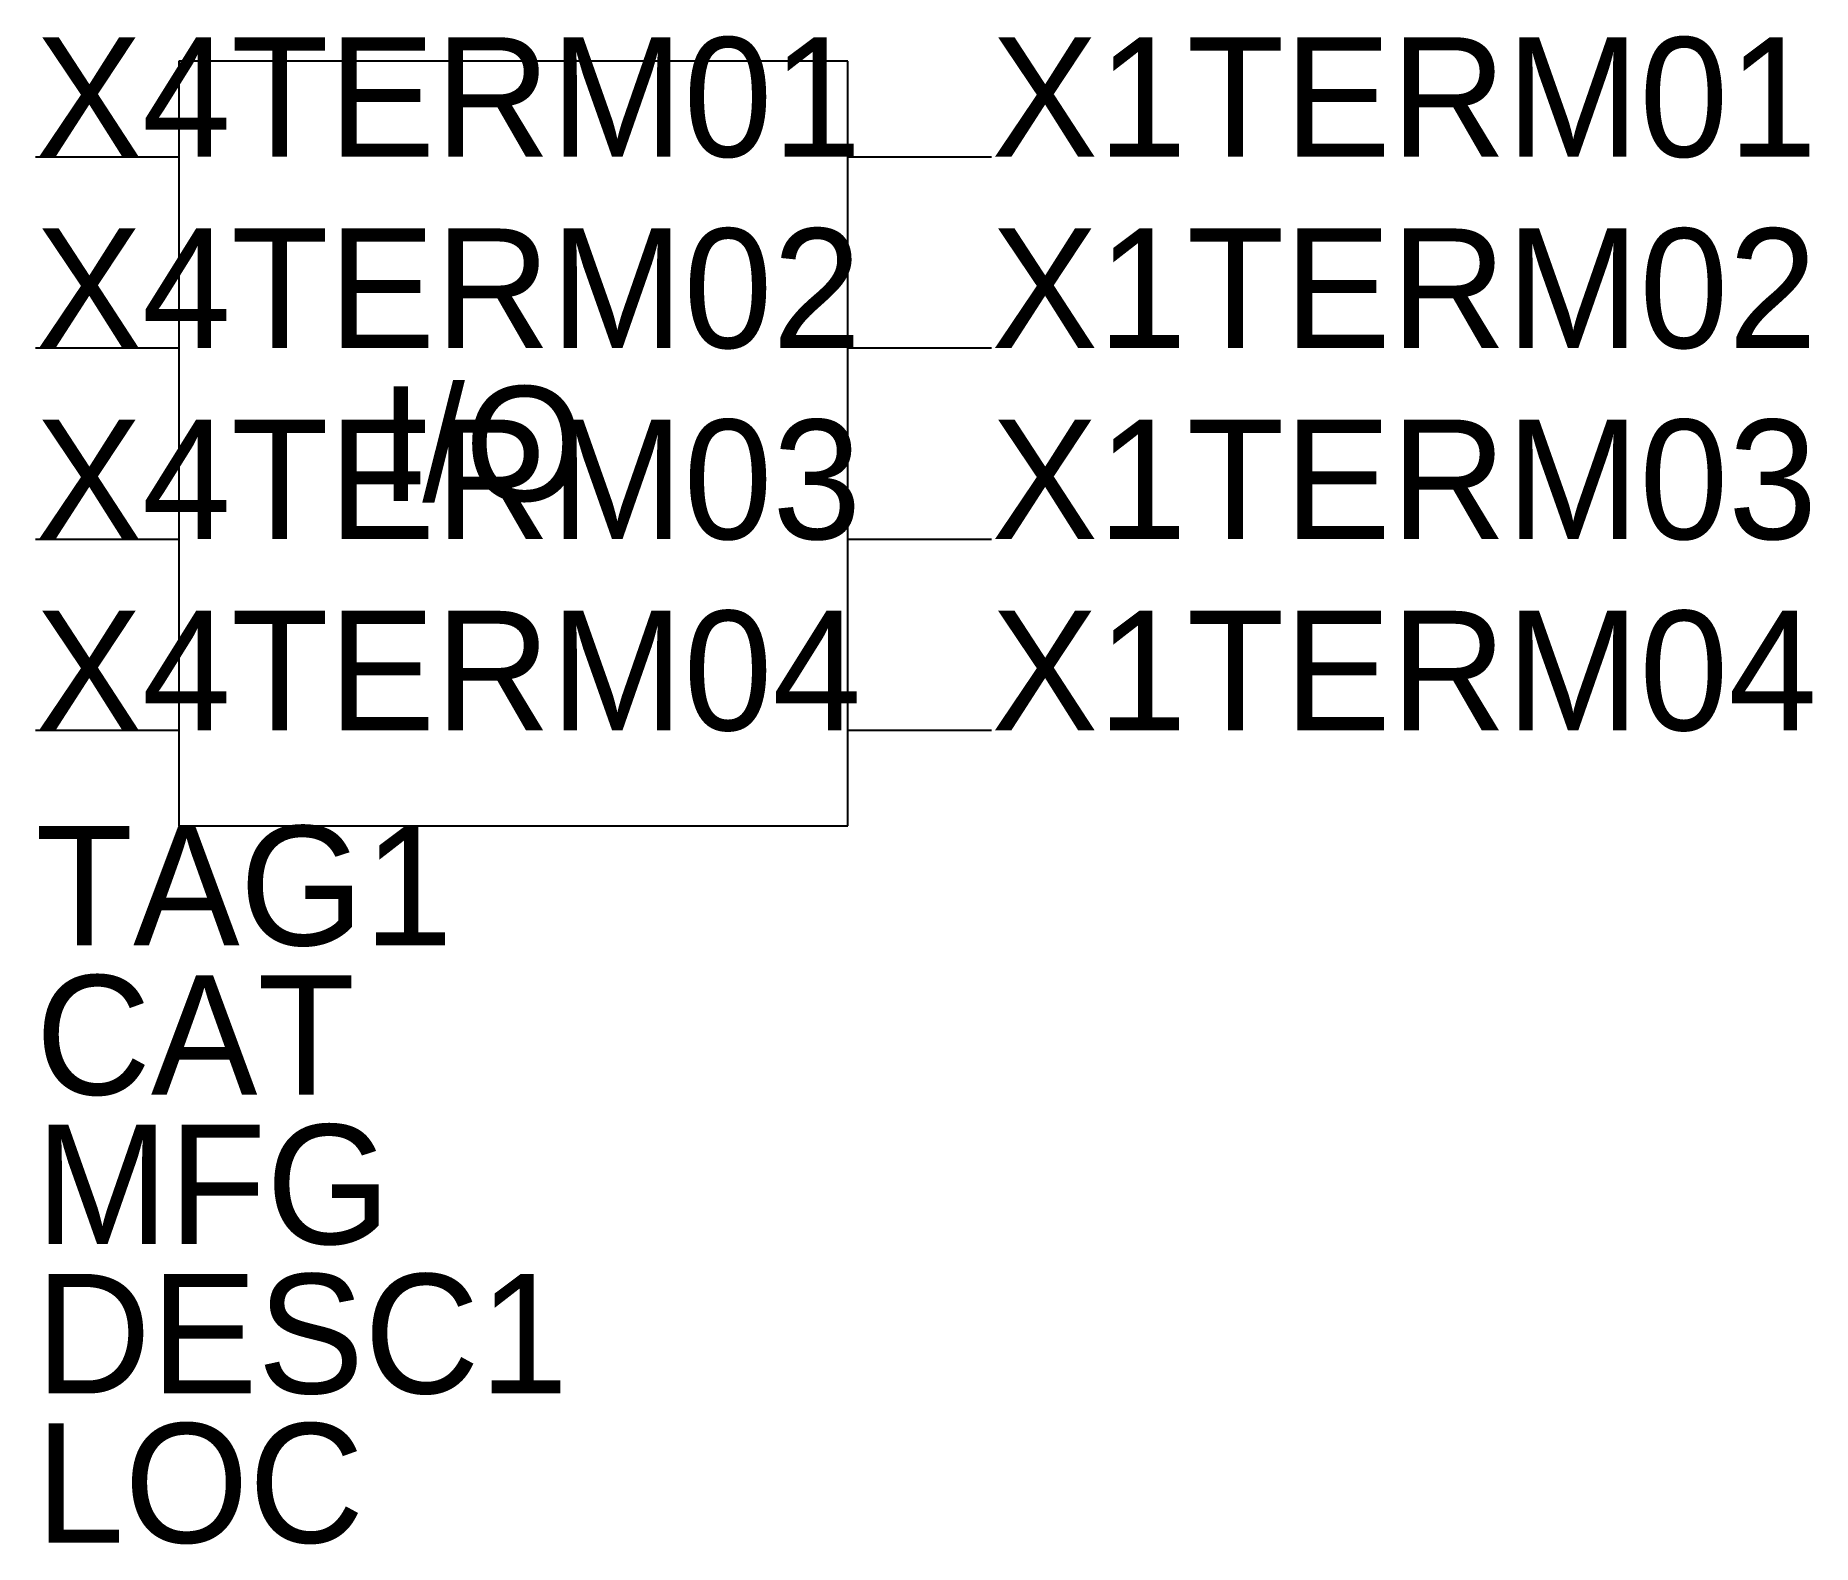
# Model space of a CAD drawing. Extents: x -0.5 to 1.36, y -1.15 to 0.43.
import ezdxf

# ---------------------------------------------------------------- set-up
doc = ezdxf.new("R2010")
doc.units = 0
doc.layers.get('0').update_dxf_attribs({"linetype": 'CONTINUOUS'})

msp = doc.modelspace()

# ---------------------------------------------------------------- linework, layer by layer
for p, q in [((0.35, 0.4), (-0.35, 0.4)), ((-0.35, 0.4), (-0.35, -0.4)), ((0.35, -0.4), (0.35, 0.4)), ((-0.5, 0.3), (-0.35, 0.3)), ((0.35, 0.3), (0.5, 0.3)), ((-0.5, 0.1), (-0.35, 0.1)), ((0.35, 0.1), (0.5, 0.1)), ((-0.5, -0.1), (-0.35, -0.1)), ((0.35, -0.1), (0.5, -0.1)), ((-0.5, -0.3), (-0.35, -0.3)), ((0.35, -0.3), (0.5, -0.3)), ((-0.35, -0.4), (0.35, -0.4))]:
    msp.add_line(p, q)

# ---------------------------------------------------------------- texts
at = {"flags": 1}
for tag, p in [('X4TERM01', (-0.5, 0.3)), ('X1TERM01', (0.5, 0.3)), ('X4TERM02', (-0.5, 0.1)), ('X1TERM02', (0.5, 0.1)), ('X4TERM03', (-0.5, -0.1)), ('X1TERM03', (0.5, -0.1)), ('X4TERM04', (-0.5, -0.3)), ('X1TERM04', (0.5, -0.3))]:
    msp.add_attdef(tag, p, '', height=0.125, dxfattribs=at)
for tag, p in [('TAG1', (-0.5, -0.525)), ('CAT', (-0.5, -0.68125)), ('MFG', (-0.5, -0.8375)), ('DESC1', (-0.5, -0.99375)), ('LOC', (-0.5, -1.15))]:
    msp.add_attdef(tag, p, '', height=0.125)
at = {"layer": '0.0'}
msp.add_text('I/O', height=0.12, dxfattribs=at).set_placement((-0.14, -0.06))

doc.saveas('drawing.dxf')
